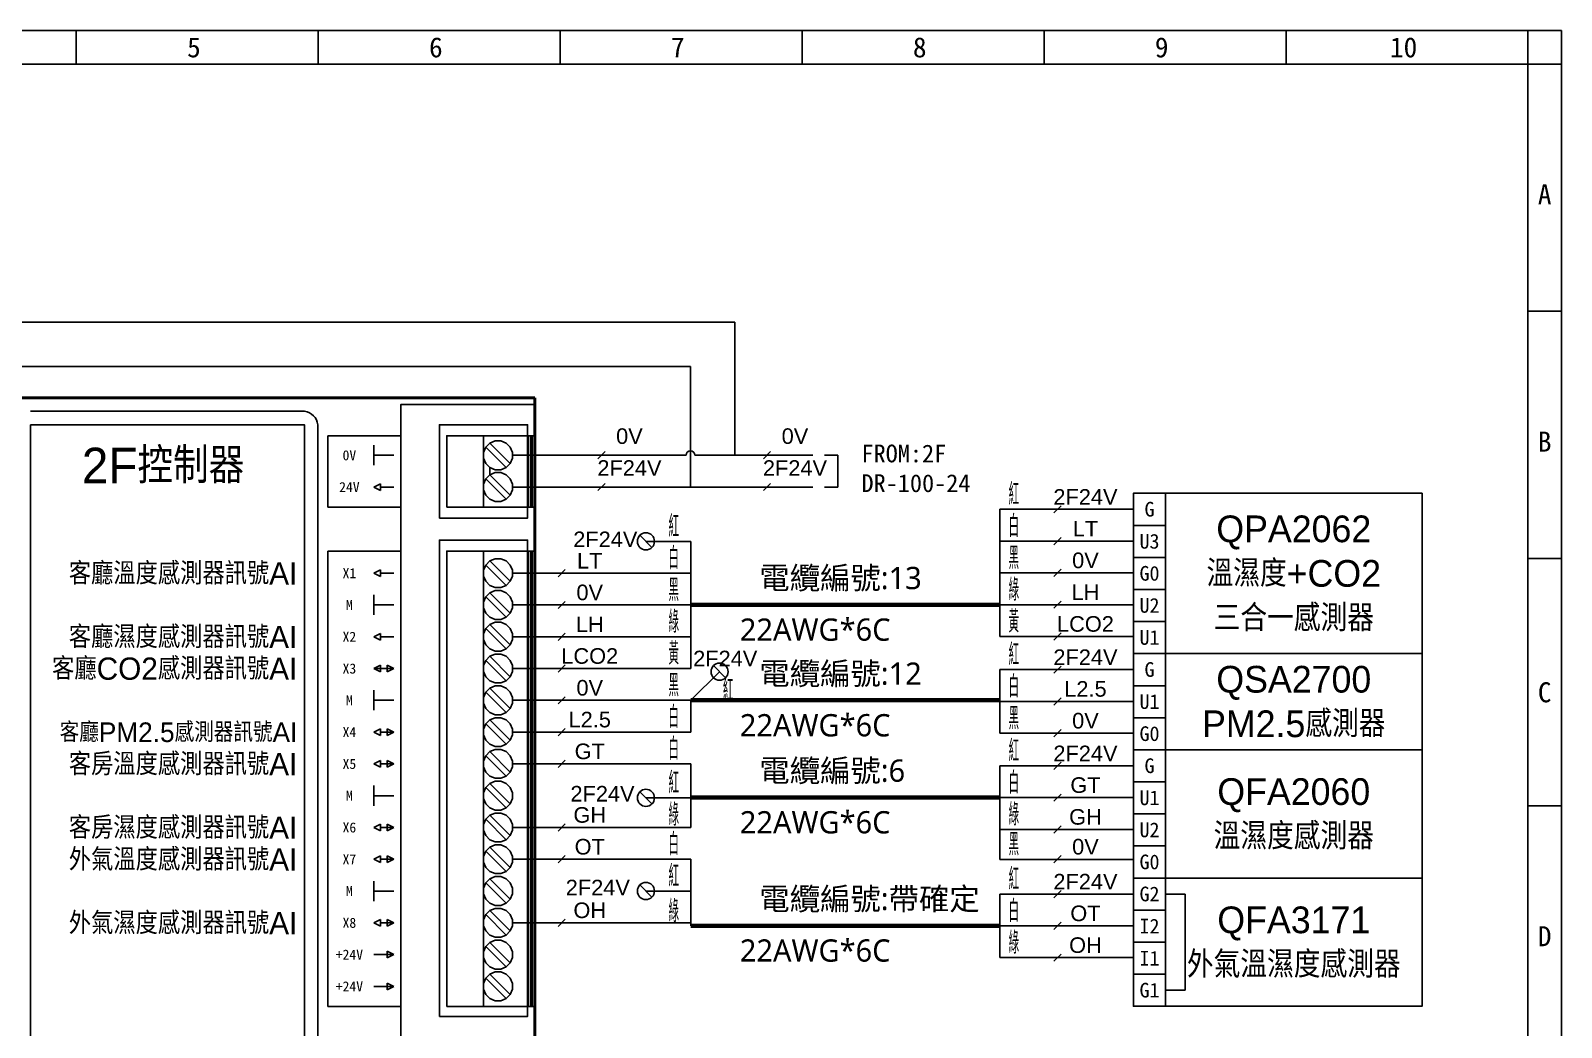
# Model space of a CAD drawing. Header units: millimetres. Extents: x 21506 to 58194, y 6783 to 13041.
# Drawn here: x 46557 to 48832, y 11560 to 13041 of the extents above; entities that cross this region are included whole.
import ezdxf
from ezdxf.enums import TextEntityAlignment as Align

# ---------------------------------------------------------------- set-up
doc = ezdxf.new("R2010")
doc.units = ezdxf.units.MM
for name, color, linetype in [('5', 5, 'Continuous'), ('AHU新增', 7, 'Continuous'), ('DIM', 2, 'Continuous')]:
    doc.layers.add(name, color=color, linetype=linetype)
doc.styles.add('chineset', font='ds1.shx', dxfattribs={"bigfont": 'chineset.shx'})
doc.styles.add('DAYUMP', font='COMPLEX', dxfattribs={"bigfont": 'LMP.SHX'})
doc.styles.get("Standard").update_dxf_attribs({"font": ''})
doc.styles.get('Standard').set_extended_font_data('MingLiU')

msp = doc.modelspace()

# ---------------------------------------------------------------- linework, layer by layer
at = {"color": 7}
for p, q in [((48831.502, 13041.009), (44823.076, 13041.008)), ((46625.258, 13041.009), (46625.258, 12991.363)), ((46984.691, 13041.009), (46984.691, 12991.363)), ((47344.124, 13041.009), (47344.124, 12991.363)), ((47703.557, 13041.009), (47703.557, 12991.363)), ((48062.99, 13041.009), (48062.99, 12991.363)), ((48422.423, 13041.009), (48422.423, 12991.363)), ((48781.857, 10419.729), (48781.856, 13041.009)), ((48831.502, 13041.009), (48831.502, 10241.005)), ((44823.076, 12991.363), (48831.502, 12991.363)), ((48831.502, 12623.987), (48781.856, 12623.987)), ((48831.502, 12256.611), (48781.857, 12256.611)), ((48831.502, 11889.234), (48781.857, 11889.234))]:
    msp.add_line(p, q, dxfattribs=at)
for p, q in [((44823.076, 13041.008), (48831.502, 13041.008)), ((48831.502, 13041.008), (48831.502, 10241.005)), ((48831.502, 10241.005), (48831.502, 13041.008)), ((47306.593, 12495.268), (47306.593, 12485.344)), ((47306.593, 12495.268), (47306.593, 12438.702)), ((47306.593, 12495.268), (47306.593, 12439.198)), ((47107.124, 12439.198), (46998.955, 12439.198)), ((46998.955, 12439.198), (46998.955, 12333.26)), ((47067.429, 12395.243), (47067.429, 12425.015)), ((47164.682, 12316.885), (47164.682, 12426.047)), ((47175.599, 12333.26), (47175.599, 12439.198)), ((47230.18, 12333.26), (47230.18, 12439.198)), ((47233.439, 12422.259), (47263.722, 12391.976)), ((47239.463, 12428.282), (47269.745, 12398)), ((47296.768, 12333.26), (47296.768, 12439.198)), ((47300.043, 12333.26), (47300.043, 12439.198)), ((47302.226, 12333.26), (47302.226, 12439.198)), ((47305.501, 12333.26), (47305.501, 12439.198)), ((47097.2, 12410.129), (47067.429, 12410.129)), ((47756.802, 12410.129), (47736.954, 12410.129)), ((47756.802, 12362.907), (47756.802, 12410.129)), ((47233.439, 12375.036), (47263.722, 12344.754)), ((47239.463, 12381.06), (47239.463, 12391.976)), ((47239.463, 12381.06), (47269.745, 12350.778)), ((47067.429, 12362.907), (47077.353, 12367.869)), ((47077.353, 12357.945), (47067.429, 12362.907)), ((47077.353, 12367.869), (47077.353, 12357.945)), ((47097.2, 12362.907), (47077.353, 12362.907)), ((47756.802, 12362.907), (47736.954, 12362.907)), ((48195.783, 12353.655), (48195.783, 12306.021)), ((48243.417, 12353.655), (48243.417, 12163.118)), ((48243.417, 12353.655), (48243.417, 12163.118)), ((48243.417, 12353.655), (48243.417, 12163.118)), ((48243.417, 12353.655), (48243.417, 12163.118)), ((46998.955, 12333.26), (47107.124, 12333.26)), ((47164.682, 12316.885), (47164.682, 12333.26)), ((47295.677, 12333.26), (47296.768, 12333.26)), ((47295.677, 12333.26), (47305.501, 12333.26)), ((47296.768, 12333.26), (47300.043, 12333.26)), ((47300.043, 12333.26), (47302.226, 12333.26)), ((47997.307, 12329.838), (47997.307, 12140.95)), ((47997.307, 12329.838), (48195.783, 12329.838)), ((48088.16, 12335.197), (48077.442, 12324.479)), ((48195.783, 12306.021), (48195.783, 12282.204)), ((47471.482, 12282.204), (47538.393, 12282.204)), ((47538.393, 12282.204), (47538.393, 12093.315)), ((47997.307, 12282.616), (48064.218, 12282.616)), ((47997.307, 12282.616), (48195.783, 12282.616)), ((48088.16, 12287.975), (48077.442, 12277.257)), ((47107.124, 12267.762), (46998.955, 12267.762)), ((46998.955, 12267.762), (46998.955, 11591.447)), ((47230.18, 11591.447), (47230.18, 12267.762)), ((47296.768, 11591.447), (47296.768, 12267.762)), ((47300.043, 11591.447), (47300.043, 12267.762)), ((47302.226, 11591.447), (47302.226, 12267.762)), ((47305.501, 11591.447), (47305.501, 12267.762)), ((47067.429, 12234.982), (47077.353, 12239.944)), ((47077.353, 12230.02), (47067.429, 12234.982)), ((47077.353, 12239.944), (47077.353, 12230.02)), ((47097.2, 12234.982), (47077.353, 12234.982)), ((47233.439, 12247.111), (47263.722, 12216.829)), ((47239.463, 12253.135), (47269.745, 12222.852)), ((47273.005, 12234.982), (47471.482, 12234.982)), ((47351.732, 12240.341), (47341.014, 12229.623)), ((47471.482, 12234.982), (47538.393, 12234.982)), ((47528.505, 12234.982), (47538.393, 12234.982)), ((47997.307, 12235.394), (48064.218, 12235.394)), ((47997.307, 12235.394), (48195.783, 12235.394)), ((48088.16, 12240.753), (48077.442, 12230.035)), ((47067.429, 12172.874), (47067.429, 12202.645)), ((47233.439, 12199.889), (47263.722, 12169.607)), ((47239.463, 12205.913), (47269.745, 12175.63)), ((47351.732, 12193.119), (47341.014, 12182.401)), ((48088.16, 12193.531), (48077.442, 12182.813)), ((47097.2, 12187.76), (47067.429, 12187.76)), ((47273.005, 12187.76), (47471.482, 12187.76)), ((47471.482, 12187.76), (47538.393, 12187.76)), ((47997.307, 12188.172), (48064.218, 12188.172)), ((47997.307, 12188.172), (48195.783, 12188.172)), ((47067.429, 12140.538), (47077.353, 12145.499)), ((47077.353, 12145.499), (47077.353, 12135.576)), ((47233.439, 12152.667), (47263.722, 12122.385)), ((47239.463, 12158.691), (47269.745, 12128.408)), ((47351.732, 12145.896), (47341.014, 12135.179)), ((48088.16, 12146.309), (48077.442, 12135.591)), ((47077.353, 12135.576), (47067.429, 12140.538)), ((47097.2, 12140.538), (47077.353, 12140.538)), ((47273.005, 12140.538), (47471.482, 12140.538)), ((47471.482, 12140.538), (47538.393, 12140.538)), ((47997.307, 12140.95), (48064.218, 12140.95)), ((47997.307, 12140.95), (48195.783, 12140.95)), ((47233.439, 12105.445), (47263.722, 12075.163)), ((47239.463, 12111.468), (47269.745, 12081.186)), ((47351.732, 12098.674), (47341.014, 12087.957)), ((48195.783, 12115.484), (48195.783, 12067.85)), ((47067.429, 12093.315), (47077.353, 12098.277)), ((47097.2, 12093.315), (47067.429, 12093.315)), ((47077.353, 12088.354), (47067.429, 12093.315)), ((47077.353, 12098.277), (47077.353, 12088.354)), ((47087.277, 12088.354), (47087.277, 12098.277)), ((47087.277, 12098.277), (47097.2, 12093.315)), ((47097.2, 12093.315), (47087.277, 12088.354)), ((47273.005, 12093.315), (47471.482, 12093.315)), ((47471.482, 12093.315), (47538.393, 12093.315)), ((47538.393, 12046.093), (47580.871, 12088.571)), ((47997.307, 12091.667), (47997.307, 11997.223)), ((47997.307, 12091.667), (48195.783, 12091.667)), ((48088.16, 12097.026), (48077.442, 12086.308)), ((47067.429, 12031.208), (47067.429, 12060.979)), ((47233.439, 12058.223), (47263.722, 12027.94)), ((47239.463, 12064.246), (47269.745, 12033.964)), ((48195.783, 12067.85), (48195.783, 12044.032)), ((47097.2, 12046.093), (47067.429, 12046.093)), ((47273.005, 12046.093), (47471.482, 12046.093)), ((47351.732, 12051.452), (47341.014, 12040.734)), ((47471.482, 12046.093), (47538.393, 12046.093)), ((47538.393, 12046.093), (47538.393, 11998.871)), ((47997.307, 12044.445), (48064.218, 12044.445)), ((47997.307, 12044.445), (48195.783, 12044.445)), ((48088.16, 12049.804), (48077.442, 12039.086)), ((47233.439, 12011.001), (47263.722, 11980.718)), ((47239.463, 12017.024), (47269.745, 11986.742)), ((47067.429, 11998.871), (47077.353, 12003.833)), ((47077.353, 11993.909), (47067.429, 11998.871)), ((47077.353, 12003.833), (47077.353, 11993.909)), ((47097.2, 11998.871), (47077.353, 11998.871)), ((47087.277, 11993.909), (47087.277, 12003.833)), ((47087.277, 12003.833), (47097.2, 11998.871)), ((47097.2, 11998.871), (47087.277, 11993.909)), ((47273.005, 11998.871), (47471.482, 11998.871)), ((47351.732, 12004.23), (47341.014, 11993.512)), ((47471.482, 11998.871), (47538.393, 11998.871)), ((47997.307, 11997.223), (48064.218, 11997.223)), ((47997.307, 11997.223), (48195.783, 11997.223)), ((48088.16, 12002.581), (48077.442, 11991.864)), ((47233.439, 11963.779), (47263.722, 11933.496)), ((47239.463, 11969.802), (47269.745, 11939.52)), ((48195.783, 11972.581), (48195.783, 11924.947)), ((48243.417, 11972.581), (48243.417, 11782.044)), ((48243.417, 11972.581), (48243.417, 11782.044)), ((48243.417, 11972.581), (48243.417, 11782.044)), ((48243.417, 11972.581), (48243.417, 11782.044)), ((47067.429, 11951.649), (47077.353, 11956.611)), ((47077.353, 11946.687), (47067.429, 11951.649)), ((47077.353, 11956.611), (47077.353, 11946.687)), ((47097.2, 11951.649), (47077.353, 11951.649)), ((47087.277, 11946.687), (47087.277, 11956.611)), ((47087.277, 11956.611), (47097.2, 11951.649)), ((47097.2, 11951.649), (47087.277, 11946.687)), ((47273.005, 11951.649), (47471.482, 11951.649)), ((47351.732, 11957.008), (47341.014, 11946.29)), ((47471.482, 11951.649), (47538.393, 11951.649)), ((47538.393, 11951.649), (47538.393, 11857.205)), ((47997.307, 11948.764), (47997.307, 11809.607)), ((47997.307, 11948.764), (48195.783, 11948.764)), ((48088.16, 11954.123), (48077.442, 11943.405)), ((47067.429, 11889.541), (47067.429, 11919.313)), ((47239.463, 11922.58), (47269.745, 11892.298)), ((48195.783, 11924.947), (48195.783, 11901.13)), ((47097.2, 11904.427), (47067.429, 11904.427)), ((47233.439, 11916.556), (47263.722, 11886.274)), ((47471.482, 11901.13), (47538.393, 11901.13)), ((47528.505, 11901.13), (47538.393, 11901.13)), ((47997.307, 11901.542), (48064.218, 11901.542)), ((47997.307, 11901.542), (48195.783, 11901.542)), ((48088.16, 11906.901), (48077.442, 11896.183)), ((47239.463, 11875.358), (47269.745, 11845.075)), ((47067.429, 11857.205), (47077.353, 11862.167)), ((47077.353, 11852.243), (47067.429, 11857.205)), ((47077.353, 11862.167), (47077.353, 11852.243)), ((47097.2, 11857.205), (47077.353, 11857.205)), ((47087.277, 11852.243), (47087.277, 11862.167)), ((47087.277, 11862.167), (47097.2, 11857.205)), ((47097.2, 11857.205), (47087.277, 11852.243)), ((47233.439, 11869.334), (47263.722, 11839.052)), ((47273.005, 11857.205), (47471.482, 11857.205)), ((47351.732, 11862.564), (47341.014, 11851.846)), ((47471.482, 11857.205), (47538.393, 11857.205)), ((47997.307, 11854.32), (48064.218, 11854.32)), ((47997.307, 11854.32), (48195.783, 11854.32)), ((48088.16, 11859.679), (48077.442, 11848.961)), ((47239.463, 11828.136), (47269.745, 11797.853)), ((47067.429, 11809.983), (47077.353, 11814.945)), ((47077.353, 11805.021), (47067.429, 11809.983)), ((47077.353, 11814.945), (47077.353, 11805.021)), ((47097.2, 11809.983), (47077.353, 11809.983)), ((47087.277, 11805.021), (47087.277, 11814.945)), ((47087.277, 11814.945), (47097.2, 11809.983)), ((47097.2, 11809.983), (47087.277, 11805.021)), ((47233.439, 11822.112), (47263.722, 11791.83)), ((47273.005, 11809.983), (47471.482, 11809.983)), ((47351.732, 11815.342), (47341.014, 11804.624)), ((47471.482, 11809.983), (47538.393, 11809.983)), ((47538.393, 11809.983), (47538.393, 11711.005)), ((47997.307, 11809.607), (48195.783, 11809.607)), ((48088.16, 11815.378), (48077.442, 11804.661)), ((47239.463, 11780.914), (47269.745, 11750.631)), ((48195.783, 11782.044), (48195.783, 11734.41)), ((48243.417, 11782.044), (48243.417, 11591.507)), ((48243.417, 11782.044), (48243.417, 11591.507)), ((48243.417, 11782.044), (48243.417, 11591.507)), ((48243.417, 11782.044), (48243.417, 11591.507)), ((47067.429, 11747.875), (47067.429, 11777.646)), ((47097.2, 11762.761), (47067.429, 11762.761)), ((47233.439, 11774.89), (47263.722, 11744.608)), ((47471.482, 11762.761), (47538.393, 11762.761)), ((47997.307, 11758.227), (47997.307, 11663.782)), ((47997.307, 11758.227), (48195.783, 11758.227)), ((48088.16, 11763.586), (48077.442, 11752.868)), ((48243.417, 11758.227), (48272.527, 11758.227)), ((48272.527, 11758.227), (48272.527, 11615.324)), ((47067.429, 11715.538), (47077.353, 11720.5)), ((47077.353, 11710.577), (47067.429, 11715.538)), ((47077.353, 11720.5), (47077.353, 11710.577)), ((47097.2, 11715.538), (47077.353, 11715.538)), ((47087.277, 11710.577), (47087.277, 11720.5)), ((47087.277, 11720.5), (47097.2, 11715.538)), ((47097.2, 11715.538), (47087.277, 11710.577)), ((47233.439, 11727.668), (47263.722, 11697.386)), ((47239.463, 11733.691), (47269.745, 11703.409)), ((47273.005, 11715.538), (47471.482, 11715.538)), ((47351.732, 11720.897), (47341.014, 11710.18)), ((47471.482, 11715.538), (47538.393, 11715.538)), ((48088.16, 11716.363), (48077.442, 11705.646)), ((48195.783, 11734.41), (48195.783, 11710.592)), ((47997.307, 11711.005), (48064.218, 11711.005)), ((47997.307, 11711.005), (48195.783, 11711.005)), ((47097.2, 11668.316), (47067.429, 11668.316)), ((47087.277, 11663.354), (47087.277, 11673.278)), ((47087.277, 11673.278), (47097.2, 11668.316)), ((47097.2, 11668.316), (47087.277, 11663.354)), ((47233.439, 11680.446), (47263.722, 11650.163)), ((47239.463, 11686.469), (47269.745, 11656.187)), ((48088.16, 11669.141), (48077.442, 11658.424)), ((47997.307, 11663.782), (48064.218, 11663.782)), ((47997.307, 11663.782), (48195.783, 11663.782)), ((47097.2, 11621.094), (47067.429, 11621.094)), ((47087.277, 11616.132), (47087.277, 11626.056)), ((47087.277, 11626.056), (47097.2, 11621.094)), ((47097.2, 11621.094), (47087.277, 11616.132)), ((47233.439, 11633.224), (47263.722, 11602.941)), ((47239.463, 11639.247), (47269.745, 11608.965)), ((48243.417, 11615.324), (48272.527, 11615.324)), ((46998.955, 11591.447), (47107.124, 11591.447))]:
    msp.add_line(p, q)
at = {"color": 4}
for p, q in [((45780.687, 12608.027), (47603.799, 12608.027)), ((47603.799, 12608.027), (47603.799, 12410.129)), ((47273.005, 12410.129), (47531.024, 12410.129)), ((47544.256, 12410.129), (47719.445, 12410.129))]:
    msp.add_line(p, q, dxfattribs=at)
at = {"color": 1}
for p, q in [((45983.926, 12541.868), (47537.64, 12541.868)), ((47537.64, 12541.868), (47537.64, 12362.907)), ((47273.005, 12362.907), (47537.64, 12362.907)), ((47410.682, 12368.266), (47399.964, 12357.548)), ((47537.64, 12362.907), (47719.445, 12362.907)), ((47656.613, 12368.266), (47645.895, 12357.548))]:
    msp.add_line(p, q, dxfattribs=at)
at = {"lineweight": 50}
msp.add_line((47306.593, 12495.268), (46760.783, 12495.268), dxfattribs=at)
at = {"color": 0}
for p, q in [((47410.682, 12415.488), (47399.964, 12404.77)), ((47656.613, 12415.488), (47645.895, 12404.77))]:
    msp.add_line(p, q, dxfattribs=at)
at = {"lineweight": 100}
for p, q in [((47538.393, 12187.76), (47997.307, 12187.76)), ((47538.393, 12046.093), (47997.307, 12046.093)), ((47538.393, 11901.542), (47997.307, 11901.542)), ((47538.393, 11711.005), (47997.307, 11711.005))]:
    msp.add_line(p, q, dxfattribs=at)
at = {"lineweight": 50}
msp.add_lwpolyline([(47306.593, 12495.268), (47306.593, 10708.982), (46214.974, 10708.982), (46214.974, 12495.268)], close=True, dxfattribs=at)
for points in [[(47305.601, 12485.344), (47305.601, 10718.906), (47107.124, 10718.906), (47107.124, 12485.344)], [(46557.345, 12455.573), (46557.345, 10748.677), (46964.221, 10748.677), (46964.221, 12455.573)], [(47164.682, 12316.885), (47164.682, 12455.573), (47295.677, 12455.573), (47295.677, 12316.885)], [(47175.599, 12333.26), (47175.599, 12439.198), (47306.593, 12439.198), (47306.593, 12333.26)], [(47230.18, 12405.87), (47233.439, 12398), (47239.463, 12391.976), (47247.333, 12388.716), (47255.852, 12388.716), (47263.722, 12391.976), (47269.745, 12398), (47273.005, 12405.87), (47273.005, 12414.388), (47269.745, 12422.259), (47263.722, 12428.282), (47255.852, 12431.542), (47247.333, 12431.542), (47239.463, 12428.282), (47233.439, 12422.259), (47230.18, 12414.388)], [(47230.18, 12358.648), (47233.439, 12350.778), (47239.463, 12344.754), (47247.333, 12341.494), (47255.852, 12341.494), (47263.722, 12344.754), (47269.745, 12350.778), (47273.005, 12358.648), (47273.005, 12367.166), (47269.745, 12375.036), (47263.722, 12381.06), (47255.852, 12384.32), (47247.333, 12384.32), (47239.463, 12381.06), (47233.439, 12375.036), (47230.18, 12367.166)], [(48243.417, 12353.655), (48195.783, 12353.655), (48195.783, 12306.021), (48243.417, 12306.021)], [(48243.417, 12353.655), (48624.492, 12353.655), (48624.492, 12115.484), (48243.417, 12115.484)], [(48243.417, 12306.021), (48195.783, 12306.021), (48195.783, 12258.387), (48243.417, 12258.387)], [(47164.682, 11576.561), (47164.682, 12284.137), (47295.677, 12284.137), (47295.677, 11576.561)], [(47175.599, 11591.447), (47175.599, 12267.762), (47306.593, 12267.762), (47306.593, 11591.447)], [(48243.417, 12258.387), (48195.783, 12258.387), (48195.783, 12210.753), (48243.417, 12210.753)], [(47230.18, 12230.723), (47233.439, 12222.852), (47239.463, 12216.829), (47247.333, 12213.569), (47255.852, 12213.569), (47263.722, 12216.829), (47269.745, 12222.852), (47273.005, 12230.723), (47273.005, 12239.241), (47269.745, 12247.111), (47263.722, 12253.135), (47255.852, 12256.395), (47247.333, 12256.395), (47239.463, 12253.135), (47233.439, 12247.111), (47230.18, 12239.241)], [(47230.18, 12183.5), (47233.439, 12175.63), (47239.463, 12169.607), (47247.333, 12166.347), (47255.852, 12166.347), (47263.722, 12169.607), (47269.745, 12175.63), (47273.005, 12183.5), (47273.005, 12192.019), (47269.745, 12199.889), (47263.722, 12205.913), (47255.852, 12209.173), (47247.333, 12209.173), (47239.463, 12205.913), (47233.439, 12199.889), (47230.18, 12192.019)], [(48243.417, 12210.753), (48195.783, 12210.753), (48195.783, 12163.118), (48243.417, 12163.118)], [(47230.18, 12136.278), (47233.439, 12128.408), (47239.463, 12122.385), (47247.333, 12119.125), (47255.852, 12119.125), (47263.722, 12122.385), (47269.745, 12128.408), (47273.005, 12136.278), (47273.005, 12144.797), (47269.745, 12152.667), (47263.722, 12158.691), (47255.852, 12161.95), (47247.333, 12161.95), (47239.463, 12158.691), (47233.439, 12152.667), (47230.18, 12144.797)], [(48243.417, 12163.118), (48195.783, 12163.118), (48195.783, 12115.484), (48243.417, 12115.484)], [(47230.18, 12089.056), (47233.439, 12081.186), (47239.463, 12075.163), (47247.333, 12071.903), (47255.852, 12071.903), (47263.722, 12075.163), (47269.745, 12081.186), (47273.005, 12089.056), (47273.005, 12097.575), (47269.745, 12105.445), (47263.722, 12111.468), (47255.852, 12114.728), (47247.333, 12114.728), (47239.463, 12111.468), (47233.439, 12105.445), (47230.18, 12097.575)], [(48243.417, 12115.484), (48195.783, 12115.484), (48195.783, 12067.85), (48243.417, 12067.85)], [(48243.417, 12115.484), (48624.492, 12115.484), (48624.492, 11972.581), (48243.417, 11972.581)], [(47230.18, 12041.834), (47233.439, 12033.964), (47239.463, 12027.94), (47247.333, 12024.68), (47255.852, 12024.68), (47263.722, 12027.94), (47269.745, 12033.964), (47273.005, 12041.834), (47273.005, 12050.353), (47269.745, 12058.223), (47263.722, 12064.246), (47255.852, 12067.506), (47247.333, 12067.506), (47239.463, 12064.246), (47233.439, 12058.223), (47230.18, 12050.353)], [(48243.417, 12067.85), (48195.783, 12067.85), (48195.783, 12020.215), (48243.417, 12020.215)], [(47230.18, 11994.612), (47233.439, 11986.742), (47239.463, 11980.718), (47247.333, 11977.458), (47255.852, 11977.458), (47263.722, 11980.718), (47269.745, 11986.742), (47273.005, 11994.612), (47273.005, 12003.131), (47269.745, 12011.001), (47263.722, 12017.024), (47255.852, 12020.284), (47247.333, 12020.284), (47239.463, 12017.024), (47233.439, 12011.001), (47230.18, 12003.131)], [(48243.417, 12020.215), (48195.783, 12020.215), (48195.783, 11972.581), (48243.417, 11972.581)], [(47230.18, 11947.39), (47233.439, 11939.52), (47239.463, 11933.496), (47247.333, 11930.236), (47255.852, 11930.236), (47263.722, 11933.496), (47269.745, 11939.52), (47273.005, 11947.39), (47273.005, 11955.908), (47269.745, 11963.779), (47263.722, 11969.802), (47255.852, 11973.062), (47247.333, 11973.062), (47239.463, 11969.802), (47233.439, 11963.779), (47230.18, 11955.908)], [(48243.417, 11972.581), (48195.783, 11972.581), (48195.783, 11924.947), (48243.417, 11924.947)], [(48243.417, 11972.581), (48624.492, 11972.581), (48624.492, 11782.044), (48243.417, 11782.044)], [(47230.18, 11900.168), (47233.439, 11892.298), (47239.463, 11886.274), (47247.333, 11883.014), (47255.852, 11883.014), (47263.722, 11886.274), (47269.745, 11892.298), (47273.005, 11900.168), (47273.005, 11908.686), (47269.745, 11916.556), (47263.722, 11922.58), (47255.852, 11925.84), (47247.333, 11925.84), (47239.463, 11922.58), (47233.439, 11916.556), (47230.18, 11908.686)], [(48243.417, 11924.947), (48195.783, 11924.947), (48195.783, 11877.312), (48243.417, 11877.312)], [(47230.18, 11852.946), (47233.439, 11845.075), (47239.463, 11839.052), (47247.333, 11835.792), (47255.852, 11835.792), (47263.722, 11839.052), (47269.745, 11845.075), (47273.005, 11852.946), (47273.005, 11861.464), (47269.745, 11869.334), (47263.722, 11875.358), (47255.852, 11878.618), (47247.333, 11878.618), (47239.463, 11875.358), (47233.439, 11869.334), (47230.18, 11861.464)], [(48243.417, 11877.312), (48195.783, 11877.312), (48195.783, 11829.678), (48243.417, 11829.678)], [(47230.18, 11805.723), (47233.439, 11797.853), (47239.463, 11791.83), (47247.333, 11788.57), (47255.852, 11788.57), (47263.722, 11791.83), (47269.745, 11797.853), (47273.005, 11805.723), (47273.005, 11814.242), (47269.745, 11822.112), (47263.722, 11828.136), (47255.852, 11831.396), (47247.333, 11831.396), (47239.463, 11828.136), (47233.439, 11822.112), (47230.18, 11814.242)], [(48243.417, 11829.678), (48195.783, 11829.678), (48195.783, 11782.044), (48243.417, 11782.044)], [(47230.18, 11758.501), (47233.439, 11750.631), (47239.463, 11744.608), (47247.333, 11741.348), (47255.852, 11741.348), (47263.722, 11744.608), (47269.745, 11750.631), (47273.005, 11758.501), (47273.005, 11767.02), (47269.745, 11774.89), (47263.722, 11780.914), (47255.852, 11784.173), (47247.333, 11784.173), (47239.463, 11780.914), (47233.439, 11774.89), (47230.18, 11767.02)], [(48243.417, 11782.044), (48195.783, 11782.044), (48195.783, 11734.41), (48243.417, 11734.41)], [(48243.417, 11782.044), (48624.492, 11782.044), (48624.492, 11591.507), (48243.417, 11591.507)], [(47230.18, 11711.279), (47233.439, 11703.409), (47239.463, 11697.386), (47247.333, 11694.126), (47255.852, 11694.126), (47263.722, 11697.386), (47269.745, 11703.409), (47273.005, 11711.279), (47273.005, 11719.798), (47269.745, 11727.668), (47263.722, 11733.691), (47255.852, 11736.951), (47247.333, 11736.951), (47239.463, 11733.691), (47233.439, 11727.668), (47230.18, 11719.798)], [(48243.417, 11734.41), (48195.783, 11734.41), (48195.783, 11686.775), (48243.417, 11686.775)], [(47230.18, 11664.057), (47233.439, 11656.187), (47239.463, 11650.163), (47247.333, 11646.903), (47255.852, 11646.903), (47263.722, 11650.163), (47269.745, 11656.187), (47273.005, 11664.057), (47273.005, 11672.576), (47269.745, 11680.446), (47263.722, 11686.469), (47255.852, 11689.729), (47247.333, 11689.729), (47239.463, 11686.469), (47233.439, 11680.446), (47230.18, 11672.576)], [(48243.417, 11686.775), (48195.783, 11686.775), (48195.783, 11639.141), (48243.417, 11639.141)], [(47230.18, 11616.835), (47233.439, 11608.965), (47239.463, 11602.941), (47247.333, 11599.681), (47255.852, 11599.681), (47263.722, 11602.941), (47269.745, 11608.965), (47273.005, 11616.835), (47273.005, 11625.354), (47269.745, 11633.224), (47263.722, 11639.247), (47255.852, 11642.507), (47247.333, 11642.507), (47239.463, 11639.247), (47233.439, 11633.224), (47230.18, 11625.354)], [(48243.417, 11639.141), (48195.783, 11639.141), (48195.783, 11591.507), (48243.417, 11591.507)]]:
    msp.add_lwpolyline(points, close=True)
for points in [[(46964.221, 12475.42), (46557.345, 12475.42)], [(46984.069, 10748.677), (46984.069, 12455.573)]]:
    msp.add_lwpolyline(points)
msp.add_arc((46961.243, 12452.595), 23.019, 7.433125, 82.566875)
at = {"color": 4}
msp.add_arc((47537.64, 12410.129), 6.616, 0, 180, dxfattribs=at)
for p in [(47092.239, 12093.315), (47092.239, 11998.871), (47092.239, 11951.649), (47092.239, 11857.205), (47092.239, 11809.983), (47092.239, 11715.538), (47092.239, 11668.316), (47092.239, 11621.094)]:
    msp.add_point(p)
for points in [[(47067.429, 12362.907), (47077.353, 12367.869), (47077.353, 12357.945), (47067.429, 12362.907)], [(47067.429, 12234.982), (47077.353, 12239.944), (47077.353, 12230.02), (47067.429, 12234.982)], [(47067.429, 12140.538), (47077.353, 12145.499), (47077.353, 12135.576), (47067.429, 12140.538)], [(47067.429, 12093.315), (47077.353, 12098.277), (47077.353, 12088.354), (47067.429, 12093.315)], [(47097.2, 12093.315), (47087.277, 12088.354), (47087.277, 12098.277), (47097.2, 12093.315)], [(47067.429, 11998.871), (47077.353, 12003.833), (47077.353, 11993.909), (47067.429, 11998.871)], [(47097.2, 11998.871), (47087.277, 11993.909), (47087.277, 12003.833), (47097.2, 11998.871)], [(47067.429, 11951.649), (47077.353, 11956.611), (47077.353, 11946.687), (47067.429, 11951.649)], [(47097.2, 11951.649), (47087.277, 11946.687), (47087.277, 11956.611), (47097.2, 11951.649)], [(47067.429, 11857.205), (47077.353, 11862.167), (47077.353, 11852.243), (47067.429, 11857.205)], [(47097.2, 11857.205), (47087.277, 11852.243), (47087.277, 11862.167), (47097.2, 11857.205)], [(47067.429, 11809.983), (47077.353, 11814.945), (47077.353, 11805.021), (47067.429, 11809.983)], [(47097.2, 11809.983), (47087.277, 11805.021), (47087.277, 11814.945), (47097.2, 11809.983)], [(47067.429, 11715.538), (47077.353, 11720.5), (47077.353, 11710.577), (47067.429, 11715.538)], [(47097.2, 11715.538), (47087.277, 11710.577), (47087.277, 11720.5), (47097.2, 11715.538)], [(47097.2, 11668.316), (47087.277, 11663.354), (47087.277, 11673.278), (47097.2, 11668.316)], [(47097.2, 11621.094), (47087.277, 11616.132), (47087.277, 11626.056), (47097.2, 11621.094)]]:
    msp.add_solid(points)
at = {"layer": 'DIM', "color": 0}
for p, q in [((47480.476, 12273.209), (47462.487, 12291.199)), ((47589.866, 12079.577), (47571.876, 12097.566)), ((47480.476, 11892.135), (47462.487, 11910.124)), ((47480.476, 11753.766), (47462.487, 11771.755))]:
    msp.add_line(p, q, dxfattribs=at)
for centre in [(47471.482, 12282.204), (47580.871, 12088.571), (47471.482, 11901.13), (47471.482, 11762.761)]:
    msp.add_circle(centre, 12.72, dxfattribs=at)

# ---------------------------------------------------------------- texts
at = {"color": 7, "width": 1}
for s, height, oblique, p in [('5', 29.787, 360, (46799.958, 13001.292)), ('6', 29.787, 360, (47159.391, 13001.292)), ('7', 29.787, 0, (47518.824, 13001.292)), ('8', 29.787, 0, (47878.257, 13001.292)), ('9', 29.787, 0, (48237.69, 13001.292)), ('10', 29.7873, 0, (48597.123, 13001.292))]:
    msp.add_text(s, height=height, rotation=0.000118, dxfattribs=dict(at, oblique=oblique)).set_placement(p, align=Align.CENTER)
for s, oblique, p in [('A', 0, (48806.679, 12797.746)), ('B', 0, (48806.679, 12430.37)), ('C', 360, (48806.679, 12058.029)), ('D', 360, (48806.679, 11695.617))]:
    msp.add_text(s, height=29.787, rotation=0.000118, dxfattribs=dict(at, oblique=oblique)).set_placement(p, align=Align.MIDDLE)
for s, height, p in [('0V', 14.8857, (47030.933, 12410.129)), ('24V', 14.8857, (47030.933, 12362.907)), ('X1', 14.8857, (47030.933, 12234.982)), ('M', 14.886, (47030.933, 12187.76)), ('X2', 14.8857, (47030.933, 12140.538)), ('X3', 14.8857, (47030.933, 12093.315)), ('M', 14.886, (47030.933, 12046.093)), ('X4', 14.8857, (47030.933, 11998.871)), ('X5', 14.8857, (47030.933, 11951.649)), ('M', 14.886, (47030.933, 11904.427)), ('X6', 14.8857, (47030.933, 11857.205)), ('X7', 14.8857, (47030.933, 11809.983)), ('M', 14.886, (47030.933, 11762.761)), ('X8', 14.8857, (47030.933, 11715.538)), ('+24V', 14.8857, (47030.933, 11668.316)), ('+24V', 14.8857, (47030.933, 11621.094))]:
    msp.add_text(s, height=height).set_placement(p, align=Align.MIDDLE_CENTER)
at = {"color": 0, "char_height": 23.15556, "width": 38.97315, "attachment_point": 5}
for insert in [(47446.956, 12438.398), (47692.887, 12438.398)]:
    msp.add_mtext('{\\fArial|b0|i0|c186|p34;0V}', dxfattribs=dict(at, insert=insert))
for s, insert, char_height, width, attachment_point in [('FROM:2F\\PDR-100-24', (47791.641, 12390.512), 26.4635, 284.57969, 4), ('G', (48219.6, 12329.838), 21.832, 83.60092, 5), ('{\\fArial|b0|i0|c186|p34;LT}', (48124.435, 12301.069), 23.15556, 38.97315, 5), ('U3', (48219.6, 12282.204), 21.8324, 83.60092, 5), ('{\\fArial|b0|i0|c186|p34;LT}', (47388.007, 12253.435), 23.15556, 38.97315, 5), ('{\\fArial|b0|i0|c186|p34;0V}', (48124.435, 12253.847), 23.15556, 38.97315, 5), ('{\\fMicrosoft JhengHei|b0|i0|c136|p34;電纜編號:13}', (47639.918, 12225.949), 33.07937, 330.79371, 4), ('G0', (48219.6, 12234.57), 21.8324, 83.60092, 5), ('{\\fArial|b0|i0|c186|p34;0V}', (47388.007, 12206.213), 23.15556, 38.97315, 5), ('{\\fArial|b0|i0|c186|p34;LH}', (48124.435, 12206.625), 23.15556, 38.97315, 5), ('U2', (48219.6, 12186.935), 21.8324, 83.60092, 5), ('{\\fArial|b0|i0|c186|p34;LH}', (47388.007, 12158.991), 23.15556, 38.97315, 5), ('{\\fMicrosoft JhengHei|b0|i0|c136|p34;22AWG*6C}', (47610.968, 12150.899), 33.07937, 330.79371, 4), ('{\\fArial|b0|i0|c186|p34;LCO2}', (48124.435, 12159.403), 23.15556, 38.97315, 5), ('U1', (48219.6, 12139.301), 21.8324, 83.60092, 5), ('{\\fArial|b0|i0|c186|p34;LCO2}', (47388.007, 12111.769), 23.15556, 38.97315, 5), ('{\\fMicrosoft JhengHei|b0|i0|c136|p34;電纜編號:12}', (47639.918, 12083.87), 33.07937, 330.79371, 4), ('G', (48219.6, 12091.667), 21.832, 83.60092, 5), ('{\\fArial|b0|i0|c186|p34;0V}', (47388.007, 12064.547), 23.15556, 38.97315, 5), ('{\\fArial|b0|i0|c186|p34;L2.5}', (48124.435, 12062.898), 23.15556, 38.97315, 5), ('U1', (48219.6, 12044.032), 21.8324, 83.60092, 5), ('{\\fArial|b0|i0|c186|p34;L2.5}', (47388.007, 12017.325), 23.15556, 38.97315, 5), ('{\\fMicrosoft JhengHei|b0|i0|c136|p34;22AWG*6C}', (47610.968, 12008.82), 33.07937, 330.79371, 4), ('{\\fArial|b0|i0|c186|p34;0V}', (48124.435, 12015.676), 23.15556, 38.97315, 5), ('G0', (48219.6, 11996.398), 21.8324, 83.60092, 5), ('{\\fArial|b0|i0|c186|p34;GT}', (47388.007, 11970.102), 23.15556, 38.97315, 5), ('{\\fMicrosoft JhengHei|b0|i0|c136|p34;電纜編號:6}', (47639.918, 11939.731), 33.07937, 330.79371, 4), ('G', (48219.6, 11948.764), 21.832, 83.60092, 5), ('{\\fArial|b0|i0|c186|p34;GT}', (48124.435, 11919.995), 23.15556, 38.97315, 5), ('U1', (48219.6, 11901.13), 21.8324, 83.60092, 5), ('{\\fArial|b0|i0|c186|p34;GH}', (47388.007, 11875.658), 23.15556, 38.97315, 5), ('{\\fMicrosoft JhengHei|b0|i0|c136|p34;22AWG*6C}', (47610.968, 11864.681), 33.07937, 330.79371, 4), ('{\\fArial|b0|i0|c186|p34;GH}', (48124.435, 11872.773), 23.15556, 38.97315, 5), ('U2', (48219.6, 11853.495), 21.8324, 83.60092, 5), ('{\\fArial|b0|i0|c186|p34;OT}', (47388.007, 11828.436), 23.15556, 38.97315, 5), ('{\\fArial|b0|i0|c186|p34;0V}', (48124.435, 11828.473), 23.15556, 38.97315, 5), ('G0', (48219.6, 11805.861), 21.8324, 83.60092, 5), ('{\\fMicrosoft JhengHei|b0|i0|c136|p34;電纜編號:帶確定}', (47639.918, 11749.194), 33.07937, 330.79371, 4), ('G2', (48219.6, 11758.227), 21.8324, 83.60092, 5), ('{\\fArial|b0|i0|c186|p34;OH}', (47388.007, 11733.992), 23.15556, 38.97315, 5), ('{\\fArial|b0|i0|c186|p34;OT}', (48124.435, 11729.458), 23.15556, 38.97315, 5), ('I2', (48219.6, 11710.592), 21.8324, 83.60092, 5), ('{\\fMicrosoft JhengHei|b0|i0|c136|p34;22AWG*6C}', (47610.968, 11674.144), 33.07937, 330.79371, 4), ('{\\fArial|b0|i0|c186|p34;OH}', (48124.435, 11682.236), 23.15556, 38.97315, 5), ('I1', (48219.6, 11662.958), 21.8324, 83.60092, 5), ('G1', (48219.6, 11615.324), 21.8324, 83.60092, 5)]:
    msp.add_mtext(s, dxfattribs=dict(insert=insert, char_height=char_height, width=width, attachment_point=attachment_point))
at = {"color": 1, "char_height": 23.15556, "width": 38.97315, "attachment_point": 5}
for insert in [(47446.956, 12391.175), (47692.887, 12391.175), (48124.435, 12348.292), (47411.112, 12285.221), (48124.435, 12110.12), (47589.308, 12108.205), (48124.435, 11967.217), (47406.942, 11907.311), (48124.435, 11776.68), (47400.006, 11767.952)]:
    msp.add_mtext('{\\fArial|b0|i0|c186|p34;2F24V}', dxfattribs=dict(at, insert=insert))
at = {"char_height": 39.6952, "width": 359.84149, "attachment_point": 5, "style": 'chineset'}
for s, insert in [('QPA2062\\P溫濕度+CO2\\P三合一感測器', (48433.955, 12234.57)), ('QSA2700\\PPM2.5感測器', (48433.955, 12044.032)), ('QFA2060\\P溫濕度感測器', (48433.955, 11877.312)), ('QFA3171\\P外氣溫濕度感測器', (48433.955, 11686.775))]:
    msp.add_mtext(s, dxfattribs=dict(at, insert=insert))
at = {"layer": '5', "color": 0, "style": 'DAYUMP', "width": 0.5}
for s, p in [('紅', (48010.248, 12352.135)), ('紅', (47505, 12304.5)), ('白', (48010.248, 12304.913)), ('白', (47505, 12257.278)), ('黑', (48010.248, 12257.69)), ('黑', (47505, 12210.056)), ('綠', (48010.248, 12210.468)), ('綠', (47505, 12162.834)), ('黃', (48010.248, 12163.246)), ('黃', (47505, 12115.612)), ('紅', (48010.248, 12113.963)), ('黑', (47505, 12068.39)), ('紅', (47585.789, 12061.103)), ('白', (48010.248, 12066.741)), ('白', (47505, 12021.168)), ('黑', (48010.248, 12019.519)), ('白', (47505, 11973.945)), ('紅', (48010.248, 11971.06)), ('紅', (47505, 11923.426)), ('白', (48010.248, 11923.838)), ('綠', (47505, 11876.204)), ('綠', (48010.248, 11876.616)), ('白', (47505, 11832.279)), ('黑', (48010.248, 11832.316)), ('紅', (47505, 11785.057)), ('紅', (48010.248, 11780.523)), ('綠', (47505, 11732.889)), ('白', (48010.248, 11733.301)), ('綠', (48010.248, 11686.079))]:
    msp.add_text(s, height=32.749, dxfattribs=at).set_placement(p, align=Align.MIDDLE_LEFT)
at = {"layer": 'AHU新增', "color": 7}
for s, insert, char_height, width, attachment_point in [('{\\Fds1.shx,chineset.shx|c136;2F控制器}', (46633.467, 12394.911), 52.92699, 264.63497, 4), ('{\\Fds1.shx,chineset.shx|c136;客廳溫度感測器訊號AI}', (46953.588, 12234.578), 33.07937, 357.71345, 6), ('{\\Fds1.shx,chineset.shx|c136;客廳濕度感測器訊號AI}', (46953.588, 12140.134), 33.07937, 365.07051, 6), ('{\\Fds1.shx,chineset.shx|c136;客廳CO2感測器訊號AI}', (46953.588, 12092.912), 33.07937, 392.10867, 6), ('{\\Fds1.shx,chineset.shx|c136;客廳PM2.5感測器訊號AI}', (46953.588, 11998.467), 29.10985, 432.464, 6), ('{\\Fds1.shx,chineset.shx|c136;客房溫度感測器訊號AI}', (46953.588, 11951.245), 33.07937, 357.35371, 6), ('{\\Fds1.shx,chineset.shx|c136;客房濕度感測器訊號AI}', (46953.588, 11856.801), 33.07937, 357.35371, 6), ('{\\Fds1.shx,chineset.shx|c136;外氣溫度感測器訊號AI}', (46953.588, 11809.579), 33.07937, 357.35371, 6), ('{\\Fds1.shx,chineset.shx|c136;外氣濕度感測器訊號AI}', (46953.588, 11715.135), 33.07937, 357.35371, 6)]:
    msp.add_mtext(s, dxfattribs=dict(at, insert=insert, char_height=char_height, width=width, attachment_point=attachment_point))

doc.saveas('drawing.dxf')
